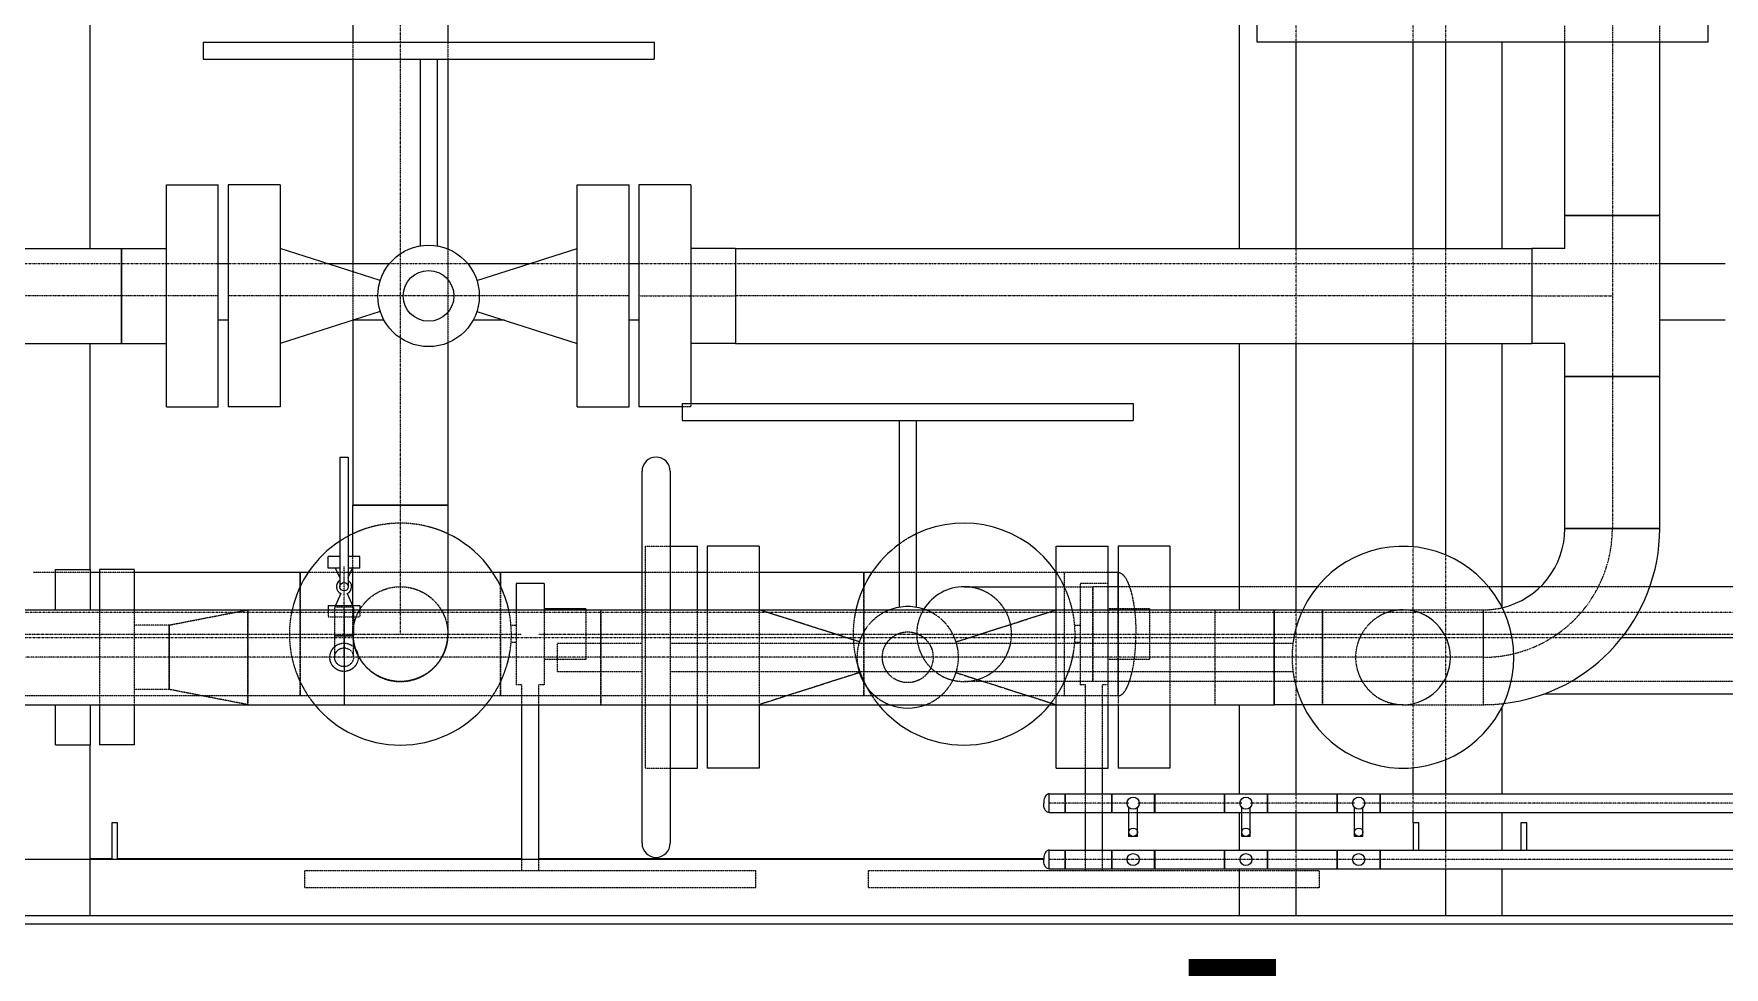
# Model space of a CAD drawing. Header units: millimetres. Extents: x -10011772 to -8149599, y 2847708 to 3434448.
# Drawn here: x -9522755 to -9516758, y 3197709 to 3201021 of the extents above; entities that cross this region are included whole.
import ezdxf

# ---------------------------------------------------------------- set-up
doc = ezdxf.new("R2010")
doc.units = ezdxf.units.MM
for name, pattern in [('DASHDOT2', [0.5, 0.25, -0.125, 0, -0.125]), ('DIVIDE2', [0.625, 0.25, -0.125, 0, -0.125, 0, -0.125]), ('HIDDEN2', [0.1875, 0.125, -0.0625])]:
    doc.linetypes.add(name, pattern=pattern)
doc.layers.add('总平面底图', color=9, linetype='Continuous')
doc.layers.add('电气-接地设计-接地线', color=3, linetype='接地线')
doc.styles.add('EESLTYPE', font='TXT.shx')
doc.linetypes.add('接地线', pattern='A,500,["/",EESLTYPE,S=200,R=0,X=0,Y=-100],-200,60,-200', length=960)

# ---------------------------------------------------------------- blocks, each defined once
blk = doc.blocks.new('总平面底图 爆炸危险区 LOCATION I')
at = {"layer": '总平面底图', "linetype": 'Continuous'}
for p, q in [((215488.7, 136405.7), (215488.7, 137737.4)), ((213449.4, 136405.7), (213449.4, 137627.8)), ((213915.8, 137418.5), (213915.8, 136771.6)), ((214084.1, 137418.5), (214084.1, 136771.6)), ((215519.7, 136771.6), (215519.7, 136801.6)), ((216319.7, 136771.6), (216319.7, 136801.6)), ((213650, 136771.6), (214050, 136771.6)), ((213650, 136771.6), (213650, 136741.6)), ((214050, 136771.6), (214450, 136771.6)), ((214450, 136771.6), (214450, 136741.6)), ((216319.7, 136771.6), (215519.7, 136771.6)), ((215588.8, 136405.7), (215588.8, 136771.6)), ((215796.6, 136405.7), (215796.6, 136771.6)), ((215854.6, 136405.7), (215854.6, 136771.6)), ((215954.7, 136405.7), (215954.7, 136771.6)), ((216065.8, 136464.3), (216065.8, 136771.6)), ((216234.1, 136464.3), (216234.1, 136771.6)), ((213650, 136741.6), (214050, 136741.6)), ((213915.8, 136741.6), (213915.8, 136378.6)), ((214035, 136741.6), (214035, 136410.3)), ((214050, 136741.6), (214450, 136741.6)), ((214065, 136741.6), (214065, 136410.3)), ((214084.1, 136741.6), (214084.1, 136404.8)), ((213584.8, 136321.6), (213584.8, 136518.4)), ((213584.8, 136518.4), (213676.9, 136518.4)), ((213676.9, 136321.6), (213676.9, 136518.4)), ((213694.4, 136518.4), (213694.4, 136321.6)), ((213786.4, 136518.4), (213694.4, 136518.4)), ((213786.4, 136518.4), (213786.4, 136321.6)), ((214313.5, 136321.6), (214313.5, 136518.4)), ((214313.5, 136518.4), (214405.6, 136518.4)), ((214405.6, 136321.6), (214405.6, 136518.4)), ((214423.1, 136518.4), (214423.1, 136321.6)), ((214515.1, 136518.4), (214423.1, 136518.4)), ((214515.1, 136518.4), (214515.1, 136321.6)), ((216234.1, 136464.3), (216065.8, 136464.3)), ((216065.8, 136405.7), (216065.8, 136464.3)), ((216065.8, 136464.3), (216234.1, 136464.3)), ((216234.1, 136178.8), (216234.1, 136464.3)), ((213149.4, 136405.7), (213505.4, 136405.7)), ((213505.4, 136405.7), (213505.4, 136237.4)), ((213505.4, 136321.6), (213505.4, 136405.7)), ((213505.4, 136405.7), (213584.8, 136405.7)), ((213786.4, 136405.7), (213786.4, 136321.6)), ((213964.2, 136348.9), (213786.4, 136405.7)), ((214135.7, 136348.9), (214313.5, 136405.7)), ((214313.5, 136237.4), (214313.5, 136405.7)), ((214594.5, 136405.7), (214515.1, 136405.7)), ((214594.5, 136405.7), (214594.5, 136237.4)), ((214594.5, 136405.7), (216007.2, 136405.7)), ((214594.5, 136405.7), (214594.5, 136321.6)), ((216007.2, 136405.7), (216007.2, 136321.6)), ((216065.8, 136405.7), (216007.2, 136405.7)), ((216007.2, 136405.7), (216007.2, 136237.4)), ((213694.4, 136378.6), (213676.9, 136378.6)), ((213786.4, 136378.6), (213786.4, 136378.6)), ((213980.3, 136378.6), (213871.3, 136378.6)), ((214228.6, 136378.6), (214119.6, 136378.6)), ((214313.5, 136378.6), (214313.5, 136378.6)), ((214423.1, 136378.6), (214405.6, 136378.6)), ((216007.2, 136378.6), (216007.2, 136378.6)), ((216350, 136378.6), (216234.1, 136378.6)), ((213505.4, 136237.4), (213505.4, 136321.6)), ((213584.8, 136124.7), (213584.8, 136321.6)), ((213676.9, 136124.7), (213676.9, 136321.6)), ((213694.4, 136321.6), (213694.4, 136124.7)), ((213786.4, 136321.6), (213786.4, 136237.4)), ((213786.4, 136321.6), (213786.4, 136124.7)), ((213964.2, 136294.2), (213786.4, 136237.4)), ((214135.7, 136294.2), (214313.5, 136237.4)), ((214313.5, 136124.7), (214313.5, 136321.6)), ((214405.6, 136124.7), (214405.6, 136321.6)), ((214423.1, 136321.6), (214423.1, 136124.7)), ((214515.1, 136321.6), (214515.1, 136130.5)), ((214594.5, 136321.6), (214594.5, 136237.4)), ((216007.2, 136321.6), (216007.2, 136237.4)), ((213694.4, 136278.5), (213676.9, 136278.5)), ((213786.4, 136278.5), (213786.4, 136278.5)), ((213970.9, 136278.5), (213915.1, 136278.5)), ((213915.8, 136278.5), (213915.8, 135950.2)), ((214184.8, 136278.5), (214129, 136278.5)), ((214313.5, 136278.5), (214313.5, 136278.5)), ((214423.1, 136278.5), (214405.6, 136278.5)), ((216007.2, 136278.5), (216007.2, 136278.5)), ((216350, 136278.5), (216234.1, 136278.5)), ((213149.4, 136237.4), (213505.4, 136237.4)), ((213449.4, 135836.1), (213449.4, 136237.4)), ((213505.4, 136237.4), (213584.8, 136237.4)), ((214084.1, 136238.3), (214084.1, 135950.2)), ((214594.5, 136237.4), (214515.1, 136237.4)), ((214594.5, 136237.4), (216007.2, 136237.4)), ((215488.7, 135764.7), (215488.7, 136237.4)), ((215588.8, 135764.7), (215588.8, 136237.4)), ((215796.6, 135876.6), (215796.6, 136237.4)), ((215854.6, 135862.1), (215854.6, 136237.4)), ((215954.7, 135768.6), (215954.7, 136237.4)), ((216065.8, 136237.4), (216007.2, 136237.4)), ((216065.8, 136178.8), (216065.8, 136237.4)), ((216234.1, 136178.8), (216065.8, 136178.8)), ((216065.8, 136178.8), (216234.1, 136178.8)), ((216065.8, 135909.1), (216065.8, 136178.8)), ((216234.1, 135909.1), (216234.1, 136178.8)), ((213584.8, 136124.7), (213676.9, 136124.7)), ((213786.4, 136124.7), (213694.4, 136124.7)), ((214313.5, 136124.7), (214405.6, 136124.7)), ((214500, 136124.7), (214423.1, 136124.7)), ((214500, 136130.5), (214900, 136130.5)), ((214500, 136130.5), (214500, 136100.5)), ((214900, 136130.5), (215300, 136130.5)), ((215300, 136130.5), (215300, 136100.5)), ((214500, 136100.5), (214900, 136100.5)), ((214885, 136100.5), (214885, 135769.3)), ((214900, 136100.5), (215300, 136100.5)), ((214915, 136100.5), (214915, 135769.3)), ((213892.5, 136035.6), (213900, 136035.6)), ((213892.5, 136035.6), (213892.5, 135805.6)), ((213900, 136035.6), (213907.5, 136035.6)), ((213907.5, 136035.6), (213907.5, 135805.6)), ((214428.6, 135764.7), (214428.6, 136010.5)), ((214478.6, 136010.5), (214478.6, 135764.7)), ((213915.8, 135950.2), (214084.1, 135950.2)), ((213915.8, 135859.2), (213915.8, 135950.2)), ((214084.1, 135950.2), (213915.8, 135950.2)), ((214084.1, 135950.2), (214084.1, 135764.7)), ((216065.8, 135909.1), (216234.1, 135909.1)), ((216234.1, 135909.1), (216065.8, 135909.1)), ((214478.6, 135877.4), (214526.9, 135877.4)), ((214526.9, 135764.7), (214526.9, 135877.4)), ((214544.4, 135877.4), (214544.4, 135764.7)), ((214636.4, 135877.4), (214544.4, 135877.4)), ((214636.4, 135877.4), (214636.4, 135764.7)), ((215163.5, 135764.7), (215163.5, 135877.4)), ((215163.5, 135877.4), (215255.6, 135877.4)), ((215255.6, 135764.7), (215255.6, 135877.4)), ((215273.1, 135877.4), (215273.1, 135764.7)), ((215365.1, 135877.4), (215273.1, 135877.4)), ((215365.1, 135877.4), (215365.1, 135764.7)), ((213892.5, 135859.2), (213872.1, 135859.2)), ((213872.1, 135838.5), (213872.1, 135859.2)), ((213927.8, 135859.2), (213907.5, 135859.2)), ((213927.8, 135838.5), (213927.8, 135859.2)), ((213388, 135764.7), (213388, 135836.1)), ((213388, 135836.1), (213450, 135836.1)), ((213450, 135764.7), (213450, 135836.1)), ((213466, 135831.1), (213450, 135831.1)), ((213466, 135836.1), (213466, 135764.7)), ((213527.9, 135836.1), (213466, 135836.1)), ((213527.9, 135836.1), (213527.9, 135764.7)), ((213822.2, 135831.1), (213527.9, 135831.1)), ((213822.2, 135831.1), (213822.2, 135806.1)), ((213836.4, 135831.1), (213822.2, 135831.1)), ((213822.2, 135806), (213822.2, 135831.1)), ((213892.5, 135838.5), (213872.1, 135838.5)), ((213892.5, 135821.9), (213884.8, 135838.5)), ((213927.8, 135838.5), (213907.5, 135838.5)), ((213907.5, 135821.9), (213915.1, 135838.5)), ((213915.8, 135772.6), (213915.8, 135838.5)), ((214177.8, 135831.1), (214163.5, 135831.1)), ((214177.8, 135831.1), (214177.8, 135806)), ((214177.8, 135806), (214177.8, 135831.1)), ((214428.6, 135831.1), (214177.8, 135831.1)), ((214544.4, 135831.1), (214526.9, 135831.1)), ((214822.2, 135831.1), (214636.4, 135831.1)), ((214822.2, 135806), (214822.2, 135831.1)), ((214822.2, 135831.1), (214822.2, 135806.1)), ((214836.4, 135831.1), (214822.2, 135831.1)), ((215273, 135831.1), (215255.6, 135831.1)), ((215273, 135831.1), (215273, 135805.7)), ((215273, 135831.1), (215273.1, 135831.1)), ((213894.4, 135793.4), (213884.8, 135772.6)), ((213905.5, 135793.4), (213915.1, 135772.6)), ((214205.6, 135811.6), (214205.6, 135764.7)), ((214254.9, 135811.6), (214205.6, 135811.6)), ((214254.9, 135811.6), (214254.9, 135764.7)), ((215000, 135805.7), (215163.5, 135805.7)), ((215273.1, 135805.7), (215255.6, 135805.7)), ((215488.7, 135805.7), (215365.1, 135805.7)), ((215626.7, 135805.7), (215588.8, 135805.7)), ((216022.2, 135805.7), (215954.7, 135805.7)), ((216410.6, 135805.7), (216216.5, 135805.7)), ((210828.6, 135764.7), (215550, 135764.7)), ((213872.1, 135772.6), (213900, 135772.6)), ((213872.1, 135772.6), (213872.1, 135764.7)), ((213900, 135772.6), (213927.8, 135772.6)), ((213900, 135764.7), (213900, 135596.4)), ((213927.8, 135772.6), (213927.8, 135764.7)), ((214329, 135766.6), (214254.9, 135766.6)), ((214329, 135766.6), (214329, 135764.7)), ((215550, 135596.4), (215550, 135764.7)), ((215550, 135764.7), (215778.6, 135764.7)), ((215550, 135764.7), (215550, 135596.4)), ((216715.8, 135715.2), (216166.7, 135715.2)), ((216715.8, 135615.2), (216028, 135615.2)), ((210828.6, 135596.4), (215550, 135596.4)), ((213388, 135525), (213388, 135596.4)), ((213450, 135525), (213450, 135596.4)), ((213466, 135596.4), (213466, 135525)), ((213527.9, 135596.4), (213527.9, 135525)), ((214215.3, 135321.6), (214215.3, 135596.4)), ((214245.3, 135321.6), (214245.3, 135596.4)), ((214428.6, 135350.5), (214428.6, 135596.4)), ((214478.6, 135596.4), (214478.6, 135350.5)), ((214526.9, 135483.7), (214526.9, 135596.4)), ((214544.4, 135596.4), (214544.4, 135483.7)), ((214636.4, 135596.4), (214636.4, 135483.7)), ((215163.5, 135483.7), (215163.5, 135596.4)), ((215255.6, 135483.7), (215255.6, 135596.4)), ((215273.1, 135596.4), (215273.1, 135483.7)), ((215365.1, 135596.4), (215365.1, 135483.7)), ((215488.7, 135438.3), (215488.7, 135596.4)), ((215778.6, 135596.4), (215550, 135596.4)), ((215588.8, 135438.3), (215588.8, 135596.4)), ((215954.7, 135438.3), (215954.7, 135592.5)), ((213388, 135525), (213450, 135525)), ((213449.4, 135221.6), (213449.4, 135525)), ((213527.9, 135525), (213466, 135525)), ((214478.6, 135483.7), (214526.9, 135483.7)), ((214636.4, 135483.7), (214544.4, 135483.7)), ((215163.5, 135483.7), (215255.6, 135483.7)), ((215215.3, 135438.3), (215215.3, 135483.7)), ((215245.3, 135438.3), (215245.3, 135483.7)), ((215365.1, 135483.7), (215273.1, 135483.7)), ((215796.6, 135438.3), (215796.6, 135484.5)), ((215854.6, 135438.3), (215854.6, 135498.9)), ((215150.7, 135421.6), (215150.7, 135438.3)), ((215150.7, 135438.3), (215179.2, 135438.3)), ((215179.2, 135421.6), (215179.2, 135438.3)), ((215179.3, 135438.3), (215179.3, 135404.9)), ((215179.3, 135438.3), (215261.9, 135438.3)), ((215261.9, 135421.6), (215261.9, 135438.3)), ((215261.9, 135438.3), (215338, 135438.3)), ((215261.9, 135438.3), (215261.9, 135404.9)), ((215338, 135421.6), (215338, 135438.3)), ((215338.1, 135438.3), (215338.1, 135404.9)), ((215338.1, 135438.3), (215461.9, 135438.3)), ((215461.9, 135421.6), (215461.9, 135438.3)), ((215461.9, 135438.3), (215538, 135438.3)), ((215461.9, 135438.3), (215461.9, 135404.9)), ((215538, 135421.6), (215538, 135438.3)), ((215538.1, 135438.3), (215538.1, 135404.9)), ((215538.1, 135438.3), (215661.9, 135438.3)), ((215661.9, 135438.3), (215661.9, 135404.9)), ((215661.9, 135421.6), (215661.9, 135438.3)), ((215661.9, 135438.3), (215738, 135438.3)), ((215738, 135421.6), (215738, 135438.3)), ((215738.1, 135438.3), (215738.1, 135404.9)), ((215738.1, 135438.3), (216715.8, 135438.3)), ((215150.7, 135404.9), (215150.7, 135421.6)), ((215150.7, 135404.9), (215179.2, 135404.9)), ((215179.2, 135404.9), (215179.2, 135421.6)), ((215179.3, 135404.9), (215261.9, 135404.9)), ((215215.3, 135338.3), (215215.3, 135404.9)), ((215245.3, 135338.3), (215245.3, 135404.9)), ((215261.9, 135404.9), (215261.9, 135421.6)), ((215261.9, 135404.9), (215292.5, 135404.9)), ((215292.5, 135362.6), (215292.5, 135414)), ((215307.5, 135362.6), (215307.5, 135414)), ((215307.5, 135404.9), (215338, 135404.9)), ((215338, 135404.9), (215338, 135421.6)), ((215338.1, 135404.9), (215461.9, 135404.9)), ((215461.9, 135404.9), (215461.9, 135421.6)), ((215461.9, 135404.9), (215492.5, 135404.9)), ((215488.7, 135338.3), (215488.7, 135404.9)), ((215492.5, 135362.6), (215492.5, 135414)), ((215507.5, 135362.6), (215507.5, 135414)), ((215507.5, 135404.9), (215538, 135404.9)), ((215538, 135404.9), (215538, 135421.6)), ((215538.1, 135404.9), (215661.9, 135404.9)), ((215588.8, 135338.3), (215588.8, 135404.9)), ((215661.9, 135404.9), (215661.9, 135421.6)), ((215661.9, 135404.9), (215692.5, 135404.9)), ((215692.5, 135362.6), (215692.5, 135414)), ((215707.5, 135362.6), (215707.5, 135414)), ((215707.5, 135404.9), (215738, 135404.9)), ((215738, 135404.9), (215738, 135421.6)), ((215738.1, 135404.9), (216715.8, 135404.9)), ((215796.6, 135386.7), (215796.6, 135404.9)), ((215854.6, 135338.3), (215854.6, 135404.9)), ((215954.7, 135338.3), (215954.7, 135404.9)), ((213487.9, 135386.7), (213487.9, 135321.6)), ((213498, 135386.7), (213487.9, 135386.7)), ((213498, 135321.6), (213498, 135386.7)), ((215796.6, 135386.7), (215796.6, 135338.3)), ((215806.8, 135386.7), (215796.6, 135386.7)), ((215806.8, 135338.3), (215806.8, 135386.7)), ((215987.9, 135386.7), (215987.9, 135338.3)), ((215998, 135386.7), (215987.9, 135386.7)), ((215998, 135338.3), (215998, 135386.7)), ((215150.7, 135321.6), (215150.7, 135338.3)), ((215150.7, 135338.3), (215179.2, 135338.3)), ((215179.2, 135321.6), (215179.2, 135338.3)), ((215179.3, 135338.3), (215179.3, 135304.9)), ((215179.3, 135338.3), (215261.9, 135338.3)), ((215261.9, 135338.3), (215261.9, 135304.9)), ((215261.9, 135321.6), (215261.9, 135338.3)), ((215261.9, 135338.3), (215338, 135338.3)), ((215300, 135362.6), (215292.5, 135362.6)), ((215307.5, 135362.6), (215300, 135362.6)), ((215338, 135321.6), (215338, 135338.3)), ((215338.1, 135338.3), (215338.1, 135304.9)), ((215338.1, 135338.3), (215461.9, 135338.3)), ((215461.9, 135321.6), (215461.9, 135338.3)), ((215461.9, 135338.3), (215538, 135338.3)), ((215461.9, 135338.3), (215461.9, 135304.9)), ((215500, 135362.6), (215492.5, 135362.6)), ((215507.5, 135362.6), (215500, 135362.6)), ((215538, 135321.6), (215538, 135338.3)), ((215538.1, 135338.3), (215538.1, 135304.9)), ((215538.1, 135338.3), (215661.9, 135338.3)), ((215661.9, 135338.3), (215661.9, 135304.9)), ((215661.9, 135321.6), (215661.9, 135338.3)), ((215661.9, 135338.3), (215738, 135338.3)), ((215700, 135362.6), (215692.5, 135362.6)), ((215707.5, 135362.6), (215700, 135362.6)), ((215738, 135321.6), (215738, 135338.3)), ((215738.1, 135338.3), (215738.1, 135304.9)), ((215738.1, 135338.3), (216715.8, 135338.3)), ((215141.2, 135321.6), (208925.5, 135321.6)), ((213487.9, 135322.9), (213449.4, 135322.9)), ((214215.3, 135322.9), (213498, 135322.9)), ((215141.2, 135322.9), (214245.3, 135322.9)), ((215150.7, 135304.9), (215150.7, 135321.6)), ((215150.7, 135304.9), (215179.2, 135304.9)), ((215179.3, 135322.9), (215179.2, 135322.9)), ((215179.2, 135304.9), (215179.2, 135321.6)), ((215179.3, 135321.6), (215179.2, 135321.6)), ((215179.3, 135304.9), (215261.9, 135304.9)), ((215261.9, 135304.9), (215261.9, 135321.6)), ((215261.9, 135304.9), (215338, 135304.9)), ((215338.1, 135322.9), (215338, 135322.9)), ((215338.1, 135321.6), (215338, 135321.6)), ((215338, 135304.9), (215338, 135321.6)), ((215338.1, 135304.9), (215461.9, 135304.9)), ((215461.9, 135304.9), (215461.9, 135321.6)), ((215461.9, 135304.9), (215538, 135304.9)), ((215488.7, 135221.6), (215488.7, 135304.9)), ((215538, 135304.9), (215538, 135321.6)), ((215538.1, 135321.6), (215538, 135321.6)), ((215538.1, 135304.9), (215661.9, 135304.9)), ((215588.8, 135221.6), (215588.8, 135304.9)), ((215661.9, 135304.9), (215661.9, 135321.6)), ((215661.9, 135304.9), (215738, 135304.9)), ((215738.1, 135322.9), (215738, 135322.9)), ((215738.1, 135321.6), (215738, 135321.6)), ((215738, 135304.9), (215738, 135321.6)), ((215738.1, 135304.9), (216715.8, 135304.9)), ((215854.6, 135221.6), (215854.6, 135304.9)), ((215954.7, 135221.6), (215954.7, 135304.9)), ((218300, 135221.6), (208925.5, 135221.6))]:
    blk.add_line(p, q, dxfattribs=at)
at = {"layer": '总平面底图', "linetype": 'DIVIDE2'}
for p, q in [((214000, 136771.6), (214000, 137418.5)), ((216150, 136801.6), (216150, 136771.6)), ((214000, 136741.6), (214000, 136771.6)), ((216150, 136771.6), (216150, 136464.3)), ((214000, 136396.4), (214000, 136741.6)), ((216150, 136464.3), (216150, 136464.3)), ((216150, 136464.3), (216150, 136178.8)), ((214000, 136246.7), (214000, 136396.4)), ((213505.4, 136321.6), (213149.4, 136321.6)), ((213676.9, 136321.6), (213505.4, 136321.6)), ((214405.6, 136321.6), (213694.4, 136321.6)), ((214423.1, 136321.6), (214594.5, 136321.6)), ((216007.2, 136321.6), (214594.5, 136321.6)), ((216007.2, 136321.6), (216007.2, 136321.6)), ((216007.2, 136321.6), (216150, 136321.6)), ((214000, 135950.2), (214000, 136246.7)), ((216150, 136178.8), (216150, 136178.8)), ((216150, 136178.8), (216150, 136178.8)), ((216150, 136178.8), (216150, 135909.1)), ((214000, 135950.2), (214000, 135950.2)), ((214000, 135950.2), (214000, 135950.1)), ((214000, 135764.7), (214000, 135950.2)), ((216150, 135909.1), (216150, 135909.1)), ((216150, 135909.1), (216150, 135909.1)), ((213900, 135769.4), (213900, 135841.7)), ((213900, 135718.6), (213900, 135769.4)), ((214000, 135721.6), (214000, 135764.7)), ((212977.8, 135721.6), (213822.2, 135721.6)), ((213822.2, 135721.6), (213822.2, 135721.6)), ((213822.2, 135721.6), (214177.8, 135721.6)), ((213900, 135718.6), (213900, 135718.6)), ((213900, 135718.6), (213900, 135718.6)), ((213900, 135680.5), (213900, 135718.6)), ((214177.8, 135721.6), (214177.7, 135721.6)), ((214177.7, 135721.6), (214177.7, 135721.6)), ((214177.8, 135721.6), (214215.3, 135721.6)), ((214245.3, 135721.6), (214822.2, 135721.6)), ((214822.2, 135721.6), (214822.2, 135721.6)), ((214822.2, 135721.6), (215000, 135721.6)), ((215000, 135721.6), (215228.6, 135721.6)), ((215228.5, 135721.6), (215228.5, 135721.6)), ((215228.6, 135721.6), (215228.5, 135721.6)), ((215228.6, 135721.6), (216171.6, 135721.6)), ((216171.6, 135721.6), (216410.6, 135721.6)), ((215550, 135680.5), (210828.6, 135680.5)), ((215550, 135680.5), (215550, 135680.5)), ((215550, 135680.5), (215550, 135680.5)), ((215778.6, 135680.5), (215550, 135680.5)), ((215921.3, 135680.5), (215778.6, 135680.5)), ((215921.4, 135680.5), (215921.3, 135680.5)), ((215921.4, 135680.5), (215921.4, 135680.5)), ((215921.4, 135680.5), (215921.4, 135680.5)), ((215179.2, 135421.6), (215150.7, 135421.6)), ((215179.3, 135421.6), (215179.2, 135421.6)), ((215261.9, 135421.6), (215179.3, 135421.6)), ((215289.3, 135421.6), (215261.9, 135421.6)), ((215261.9, 135421.6), (215261.9, 135421.6)), ((215261.9, 135421.6), (215261.9, 135421.6)), ((215292.5, 135421.6), (215289.3, 135421.6)), ((215310.6, 135421.6), (215307.5, 135421.6)), ((215338, 135421.6), (215310.6, 135421.6)), ((215338.1, 135421.6), (215338, 135421.6)), ((215461.9, 135421.6), (215338.1, 135421.6)), ((215461.9, 135421.6), (215461.9, 135421.6)), ((215461.9, 135421.6), (215461.9, 135421.6)), ((215489.3, 135421.6), (215461.9, 135421.6)), ((215492.5, 135421.6), (215489.3, 135421.6)), ((215510.6, 135421.6), (215507.5, 135421.6)), ((215538, 135421.6), (215510.6, 135421.6)), ((215538.1, 135421.6), (215538, 135421.6)), ((215661.9, 135421.6), (215538.1, 135421.6)), ((215661.9, 135421.6), (215661.9, 135421.6)), ((215661.9, 135421.6), (215661.9, 135421.6)), ((215689.3, 135421.6), (215661.9, 135421.6)), ((215692.5, 135421.6), (215689.3, 135421.6)), ((215710.6, 135421.6), (215707.5, 135421.6)), ((215738, 135421.6), (215710.6, 135421.6)), ((215738.1, 135421.6), (215738, 135421.6)), ((216715.8, 135421.6), (215738.1, 135421.6)), ((215179.2, 135321.6), (215150.7, 135321.6)), ((215179.3, 135321.6), (215179.2, 135321.6)), ((215261.9, 135321.6), (215179.3, 135321.6)), ((215261.9, 135321.6), (215261.9, 135321.6)), ((215338, 135321.6), (215261.9, 135321.6)), ((215261.9, 135321.6), (215261.9, 135321.6)), ((215338.1, 135321.6), (215338, 135321.6)), ((215461.9, 135321.6), (215338.1, 135321.6)), ((215461.9, 135321.6), (215461.9, 135321.6)), ((215538, 135321.6), (215461.9, 135321.6)), ((215461.9, 135321.6), (215461.9, 135321.6)), ((215538.1, 135321.6), (215538, 135321.6)), ((215661.9, 135321.6), (215538.1, 135321.6)), ((215738, 135321.6), (215661.9, 135321.6)), ((215661.9, 135321.6), (215661.9, 135321.6)), ((215661.9, 135321.6), (215661.9, 135321.6)), ((215738.1, 135321.6), (215738, 135321.6)), ((216715.8, 135321.6), (215738.1, 135321.6))]:
    blk.add_line(p, q, dxfattribs=at)
at = {"layer": '总平面底图', "linetype": 'DASHDOT2'}
for p, q in [((215588.8, 136771.6), (215588.8, 136801.6)), ((215796.6, 136771.6), (215796.6, 136801.6)), ((215854.6, 136771.6), (215854.6, 136801.6)), ((215588.8, 136237.4), (215588.8, 136405.7)), ((215796.6, 136237.4), (215796.6, 136405.7)), ((215854.6, 136237.4), (215854.6, 136405.7)), ((213676.9, 136378.6), (212766, 136378.6)), ((213786.4, 136378.6), (213694.4, 136378.6)), ((213871.3, 136378.6), (213786.4, 136378.6)), ((214119.6, 136378.6), (213980.3, 136378.6)), ((214313.5, 136378.6), (214228.6, 136378.6)), ((214405.6, 136378.6), (214313.5, 136378.6)), ((216007.2, 136378.6), (214423.1, 136378.6)), ((216234.1, 136378.6), (216007.2, 136378.6)), ((215796.6, 135484.5), (215796.6, 135876.6)), ((215854.6, 135498.9), (215854.6, 135862.1)), ((216582.1, 135759.7), (210169.5, 135759.7)), ((215588.8, 135596.4), (215588.8, 135764.7)), ((216166.7, 135715.2), (208300, 135715.2)), ((215588.8, 135404.9), (215588.8, 135438.3)), ((215796.6, 135404.9), (215796.6, 135438.3)), ((215854.6, 135404.9), (215854.6, 135438.3)), ((215588.8, 135221.6), (215588.8, 135338.3)), ((215854.6, 135221.6), (215854.6, 135338.3))]:
    blk.add_line(p, q, dxfattribs=at)
at = {"layer": '总平面底图', "linetype": 'HIDDEN2'}
for p, q in [((216065.8, 136771.6), (216065.8, 136801.6)), ((216234.1, 136771.6), (216234.1, 136801.6)), ((213915.8, 136771.6), (213915.8, 136741.6)), ((214084.1, 136771.6), (214084.1, 136741.6)), ((214084.1, 136404.8), (214084.1, 136238.3)), ((213915.8, 136378.6), (213915.8, 136278.5)), ((214515.1, 136124.7), (214500, 136124.7)), ((214515.1, 136130.5), (214515.1, 136124.7)), ((214434.8, 135680.5), (214434.8, 135877.4)), ((214434.8, 135877.4), (214478.6, 135877.4)), ((213915.8, 135838.5), (213915.8, 135859.2)), ((213450, 135831.1), (213349.3, 135831.1)), ((213527.9, 135831.1), (213466, 135831.1)), ((214163.5, 135831.1), (213836.4, 135831.1)), ((214526.9, 135831.1), (214428.6, 135831.1)), ((214636.4, 135831.1), (214544.4, 135831.1)), ((215177.8, 135831.1), (214836.4, 135831.1)), ((215177.8, 135831.1), (215177.8, 135721.6)), ((215255.6, 135831.1), (215177.8, 135831.1)), ((215177.8, 135831.1), (215177.8, 135721.6)), ((213822.2, 135806.1), (213822.2, 135721.6)), ((213822.2, 135612), (213822.2, 135806)), ((214177.8, 135806), (214177.8, 135721.6)), ((214177.8, 135612), (214177.8, 135806)), ((214822.2, 135806.1), (214822.2, 135721.6)), ((214822.2, 135612), (214822.2, 135806)), ((215163.5, 135805.7), (215228.6, 135805.7)), ((215205.6, 135811.6), (215205.6, 135631.6)), ((215254.9, 135811.6), (215205.6, 135811.6)), ((215228.6, 135637.4), (215228.6, 135805.7)), ((215255.6, 135805.7), (215228.6, 135805.7)), ((215228.6, 135805.7), (215228.6, 135637.4)), ((215254.9, 135811.6), (215254.9, 135631.6)), ((215273, 135805.7), (215273, 135721.6)), ((215365.1, 135805.7), (215273.1, 135805.7)), ((215588.8, 135805.7), (215488.7, 135805.7)), ((215954.7, 135805.7), (215626.7, 135805.7)), ((216216.5, 135805.7), (216022.2, 135805.7)), ((213466, 135764.7), (213466, 135680.5)), ((213527.9, 135764.7), (213527.9, 135680.5)), ((213589.9, 135737.7), (213729.6, 135764.7)), ((213729.6, 135764.7), (213729.6, 135680.5)), ((213729.6, 135680.5), (213729.6, 135764.7)), ((213872.1, 135764.7), (213872.1, 135752)), ((213916.7, 135769.4), (213883.3, 135769.4)), ((213883.3, 135769.4), (213883.3, 135718.6)), ((213915.8, 135721.6), (213915.8, 135772.6)), ((213916.7, 135769.4), (213916.7, 135718.6)), ((213927.8, 135764.7), (213927.8, 135752)), ((214084.1, 135764.7), (214084.1, 135721.6)), ((214205.6, 135764.7), (214205.6, 135631.6)), ((214254.9, 135764.7), (214254.9, 135631.6)), ((214329, 135764.7), (214329, 135676.6)), ((214355.4, 135764.7), (214355.4, 135596.4)), ((214355.4, 135680.5), (214355.4, 135764.7)), ((214428.6, 135596.4), (214428.6, 135764.7)), ((214478.6, 135764.7), (214478.6, 135596.4)), ((214526.9, 135680.5), (214526.9, 135764.7)), ((214544.4, 135764.7), (214544.4, 135680.5)), ((214636.4, 135764.7), (214636.4, 135680.5)), ((214636.4, 135764.7), (214636.4, 135680.5)), ((214814.2, 135707.9), (214636.4, 135764.7)), ((214985.7, 135707.9), (215163.5, 135764.7)), ((215163.5, 135680.5), (215163.5, 135764.7)), ((215163.5, 135596.4), (215163.5, 135764.7)), ((215329, 135766.6), (215254.9, 135766.6)), ((215255.6, 135680.5), (215255.6, 135764.7)), ((215273.1, 135764.7), (215273.1, 135680.5)), ((215329, 135766.6), (215329, 135676.6)), ((215365.1, 135764.7), (215365.1, 135680.5)), ((215444.5, 135764.7), (215444.5, 135680.5)), ((215444.5, 135764.7), (215444.5, 135596.4)), ((215635.9, 135680.5), (215635.9, 135764.7)), ((215635.9, 135764.7), (215635.9, 135596.4)), ((215778.6, 135764.7), (215921.3, 135764.7)), ((215921.3, 135680.5), (215921.3, 135764.7)), ((215921.4, 135596.4), (215921.4, 135764.7)), ((213589.9, 135737.7), (213527.9, 135737.7)), ((213589.9, 135737.7), (213589.9, 135680.5)), ((213589.9, 135680.5), (213589.9, 135737.7)), ((213872.1, 135752), (213900, 135752)), ((213900, 135752), (213927.8, 135752)), ((214205.6, 135736.6), (214196.2, 135736.6)), ((215205.6, 135736.6), (215196.2, 135736.6)), ((213822.2, 135721.6), (213822.2, 135612)), ((213916.7, 135718.6), (213883.3, 135718.6)), ((213883.3, 135718.6), (213900, 135718.6)), ((213883.3, 135718.6), (213883.3, 135680.5)), ((213900, 135718.6), (213916.7, 135718.6)), ((213916.7, 135680.5), (213916.7, 135718.6)), ((214177.8, 135721.6), (214177.8, 135612)), ((214205.6, 135706.6), (214196.2, 135706.6)), ((214278.6, 135680.5), (214278.6, 135705.5)), ((214278.6, 135705.5), (214428.6, 135705.5)), ((214478.6, 135705.5), (215583.3, 135705.5)), ((214822.2, 135721.6), (214822.2, 135612)), ((215177.8, 135721.6), (215177.8, 135612)), ((215177.8, 135721.6), (215177.8, 135612)), ((215205.6, 135706.6), (215196.2, 135706.6)), ((215273, 135721.6), (215273, 135612)), ((213466, 135680.5), (213466, 135596.4)), ((213527.9, 135680.5), (213527.9, 135596.4)), ((213589.9, 135680.5), (213589.9, 135623.4)), ((213589.9, 135623.4), (213589.9, 135680.5)), ((213729.6, 135680.5), (213729.6, 135596.4)), ((213729.6, 135596.4), (213729.6, 135680.5)), ((214329, 135676.6), (214254.9, 135676.6)), ((214278.6, 135655.5), (214278.6, 135680.5)), ((214355.4, 135596.4), (214355.4, 135680.5)), ((214434.8, 135483.7), (214434.8, 135680.5)), ((214526.9, 135596.4), (214526.9, 135680.5)), ((214544.4, 135680.5), (214544.4, 135596.4)), ((214636.4, 135680.5), (214636.4, 135596.4)), ((214636.4, 135680.5), (214636.4, 135596.4)), ((215163.5, 135596.4), (215163.5, 135680.5)), ((215329, 135676.6), (215254.9, 135676.6)), ((215255.6, 135596.4), (215255.6, 135680.5)), ((215273.1, 135680.5), (215273.1, 135596.4)), ((215365.1, 135680.5), (215365.1, 135596.4)), ((215444.5, 135680.5), (215444.5, 135596.4)), ((215635.9, 135596.4), (215635.9, 135680.5)), ((215921.3, 135596.4), (215921.3, 135680.5)), ((214278.6, 135655.5), (214428.6, 135655.5)), ((214478.6, 135655.5), (215583.3, 135655.5)), ((214814.2, 135653.2), (214636.4, 135596.4)), ((214985.7, 135653.2), (215163.5, 135596.4)), ((215228.6, 135637.4), (215000, 135637.4)), ((216410.6, 135637.4), (215228.6, 135637.4)), ((213822.2, 135612), (212977.8, 135612)), ((213589.9, 135623.4), (213527.9, 135623.4)), ((213729.6, 135596.4), (213589.9, 135623.4)), ((214177.8, 135612), (213822.2, 135612)), ((214822.2, 135612), (214177.8, 135612)), ((214215.3, 135631.6), (214205.6, 135631.6)), ((214215.3, 135596.4), (214215.3, 135631.6)), ((214254.9, 135631.6), (214245.3, 135631.6)), ((214245.3, 135596.4), (214245.3, 135631.6)), ((215177.8, 135612), (214822.2, 135612)), ((215273, 135612), (215177.8, 135612)), ((215215.3, 135631.6), (215205.6, 135631.6)), ((215215.3, 135483.7), (215215.3, 135631.6)), ((215254.9, 135631.6), (215245.3, 135631.6)), ((215245.3, 135483.7), (215245.3, 135631.6)), ((215778.6, 135596.4), (215921.3, 135596.4)), ((214434.8, 135483.7), (214478.6, 135483.7)), ((215215.3, 135404.9), (215215.3, 135438.3)), ((215245.3, 135404.9), (215245.3, 135438.3)), ((215292.5, 135404.9), (215307.5, 135404.9)), ((215492.5, 135404.9), (215507.5, 135404.9)), ((215692.5, 135404.9), (215707.5, 135404.9)), ((215215.3, 135301.6), (215215.3, 135338.3)), ((215245.3, 135301.6), (215245.3, 135338.3)), ((214215.3, 135301.6), (214215.3, 135321.6)), ((214245.3, 135301.6), (214245.3, 135321.6)), ((214630.3, 135301.6), (213830.3, 135301.6)), ((213830.3, 135271.6), (213830.3, 135301.6)), ((214630.3, 135271.6), (214630.3, 135301.6)), ((215630.3, 135301.6), (214830.3, 135301.6)), ((214830.3, 135271.6), (214830.3, 135301.6)), ((215630.3, 135271.6), (215630.3, 135301.6)), ((214630.3, 135271.6), (213830.3, 135271.6)), ((215630.3, 135271.6), (214830.3, 135271.6))]:
    blk.add_line(p, q, dxfattribs=at)
at = {"layer": '总平面底图'}
blk.add_line((208294.8, 135207.7), (218294.8, 135207.7), dxfattribs=at)
at = {"layer": '总平面底图', "linetype": 'Continuous'}
for centre, radius in [((214050, 136321.6), 90), ((214050, 136321.6), 45), ((213900, 135805.6), 7.5), ((215300, 135421.6), 10.7), ((215500, 135421.6), 10.7), ((215700, 135421.6), 10.7), ((215300, 135370.1), 7.5), ((215500, 135370.1), 7.5), ((215700, 135370.1), 7.5), ((215300, 135321.6), 10.7), ((215500, 135321.6), 10.7), ((215700, 135321.6), 10.7)]:
    blk.add_circle(centre, radius, dxfattribs=at)
at = {"layer": '总平面底图', "linetype": 'HIDDEN2'}
for centre, radius in [((214000, 135721.6), 84.1), ((214900, 135680.5), 45), ((213900, 135680.5), 25.1), ((213900, 135680.5), 16.7)]:
    blk.add_circle(centre, radius, dxfattribs=at)
at = {"layer": '总平面底图', "linetype": 'Continuous'}
for centre, radius, start, end in [((214453.6, 136010.5), 25, 0, 180), ((215000, 135721.6), 196.9, 33.8232, 115.5819), ((215921.4, 135909.1), 144.5, 283.3355, 0), ((215921.4, 135909.1), 312.7, 276.6458, 0), ((214000, 135721.6), 196.8, 123.0999, 167.3522), ((214000, 135721.6), 196.8, 115.3039, 118.0279), ((214000, 135721.6), 196.9, 12.6478, 64.6961), ((215000, 135721.6), 196.8, 125.7466, 167.3522), ((215778.6, 135680.5), 196.8, 205.3039, 154.6961), ((213900, 135805.6), 13.4, 124.0395, 245.311), ((213900, 135805.6), 13.4, 0, 55.9605), ((213900, 135805.6), 13.4, 294.689, 0), ((215000, 135721.6), 84.1, 90, 148.2011), ((215000, 135721.6), 84.1, 90, 148.2011), ((214900, 135680.5), 90, 90, 110.7943), ((214900, 135680.5), 90, 69.2057, 90), ((215778.6, 135680.5), 84.1, 270, 90), ((215778.6, 135680.5), 84.1, 270, 90), ((214000, 135721.6), 196.9, 219.4854, 320.5146), ((215000, 135721.6), 196.9, 219.4854, 320.5146), ((214900, 135680.5), 90, 249.2057, 290.7943), ((214453.6, 135350.5), 25, 180, 0)]:
    blk.add_arc(centre, radius, start, end, dxfattribs=at)
at = {"layer": '总平面底图', "linetype": 'HIDDEN2'}
for centre, radius, start, end in [((214000, 135721.6), 196.8, 64.6961, 115.3039), ((214000, 135721.6), 196.8, 118.0279, 123.0999), ((215000, 135721.6), 196.9, 115.5819, 125.7466), ((215000, 135721.6), 196.8, 0, 33.8232), ((215000, 135721.6), 84.1, 0, 90), ((214000, 135721.6), 196.9, 167.3522, 219.4854), ((214000, 135721.6), 196.8, 0, 12.6478), ((215000, 135721.6), 196.8, 167.3522, 219.4854), ((214900, 135680.5), 90, 110.7943, 249.2057), ((215000, 135721.6), 84.1, 148.2011, 0), ((215000, 135721.6), 84.1, 148.2011, 270), ((214900, 135680.5), 90, 290.7943, 69.2057), ((215778.6, 135680.5), 196.8, 154.6961, 180), ((215778.6, 135680.5), 84.1, 90, 180), ((215921.4, 135909.1), 144.5, 270, 283.3355), ((214000, 135721.6), 84.1, 180, 0), ((214000, 135721.6), 196.9, 320.5146, 0), ((215000, 135721.6), 196.9, 320.5146, 0), ((215778.6, 135680.5), 196.8, 180, 205.3039), ((215778.6, 135680.5), 84.1, 180, 270), ((215921.4, 135909.1), 312.7, 270, 276.6458)]:
    blk.add_arc(centre, radius, start, end, dxfattribs=at)
at = {"layer": '总平面底图', "linetype": 'DIVIDE2'}
for start, end in [(283.6625, 0), (270, 283.6625)]:
    blk.add_arc((215921.4, 135909.1), 228.6, start, end, dxfattribs=at)
at = {"layer": '总平面底图', "linetype": 'HIDDEN2'}
for points in [[(215273.1, 135831.1), (215274, 135831.1), (215275, 135830.9), (215275.9, 135830.6)], [(215275.9, 135830.6), (215277, 135830.3), (215278.1, 135829.8), (215279.1, 135829)], [(215279.1, 135829), (215280.5, 135828.1), (215281.8, 135826.9), (215283.1, 135825.4)], [(215283.1, 135825.4), (215285.1, 135823.1), (215287, 135820.2), (215288.8, 135816.6)], [(215302, 135766.5), (215303.3, 135756), (215304.2, 135744.8), (215304.6, 135733.4)], [(215304.6, 135733.4), (215304.7, 135729.5), (215304.8, 135725.5), (215304.8, 135721.6)], [(215302, 135676.7), (215303.3, 135687.1), (215304.2, 135698.3), (215304.6, 135709.7)], [(215304.6, 135709.7), (215304.7, 135713.7), (215304.8, 135717.6), (215304.8, 135721.6)], [(215296.5, 135648), (215298.8, 135656.5), (215300.6, 135666.2), (215302, 135676.7)], [(215288.8, 135626.5), (215291.7, 135632.2), (215294.3, 135639.5), (215296.5, 135648)], [(215273, 135612), (215274, 135612), (215275, 135612.2), (215275.9, 135612.5)], [(215275.9, 135612.5), (215277, 135612.8), (215278.1, 135613.4), (215279.1, 135614.1)], [(215279.1, 135614.1), (215280.5, 135615), (215281.8, 135616.2), (215283.1, 135617.7)], [(215283.1, 135617.7), (215285.1, 135620), (215287, 135623), (215288.8, 135626.5)]]:
    blk.add_open_spline(points, degree=3, dxfattribs=at)
blk.add_open_spline([(215288.8, 135816.6), (215291.7, 135810.9), (215294.3, 135803.6), (215296.5, 135795.1), (215298.8, 135786.6), (215300.6, 135776.9), (215302, 135766.5)], degree=3, knots=[0.5201975, 0.5201975, 0.5201975, 0.5201975, 0.8343567, 0.8343567, 0.8343567, 1.148516, 1.148516, 1.148516, 1.148516], dxfattribs=at)
at = {"layer": '总平面底图', "linetype": 'Continuous'}
for points in [[(215141.7, 135427.1), (215141.4, 135425.5), (215141.2, 135423.7), (215141.2, 135422)], [(215143.1, 135431.7), (215142.5, 135430.3), (215142, 135428.8), (215141.7, 135427.1)], [(215145.2, 135435.2), (215144.4, 135434.3), (215143.7, 135433.1), (215143.1, 135431.7)], [(215147.2, 135437.1), (215146.5, 135436.6), (215145.8, 135436), (215145.2, 135435.2)], [(215149, 135438), (215148.3, 135437.8), (215147.7, 135437.5), (215147.2, 135437.1)], [(215150.7, 135438.3), (215150.1, 135438.3), (215149.5, 135438.2), (215149, 135438)], [(215141.2, 135422), (215141.2, 135421.8), (215141.2, 135421.7), (215141.2, 135421.6)], [(215141.2, 135421.2), (215141.2, 135421.3), (215141.2, 135421.4), (215141.2, 135421.6)], [(215141.7, 135416), (215141.4, 135417.7), (215141.2, 135419.4), (215141.2, 135421.2)], [(215143.1, 135411.4), (215142.5, 135412.8), (215142, 135414.4), (215141.7, 135416)], [(215145.2, 135407.9), (215144.4, 135408.9), (215143.7, 135410.1), (215143.1, 135411.4)], [(215147.2, 135406), (215146.5, 135406.5), (215145.8, 135407.1), (215145.2, 135407.9)], [(215149, 135405.1), (215148.3, 135405.3), (215147.7, 135405.6), (215147.2, 135406)], [(215150.7, 135404.9), (215150.1, 135404.9), (215149.5, 135405), (215149, 135405.1)], [(215145.2, 135335.2), (215144.4, 135334.3), (215143.7, 135333.1), (215143.1, 135331.7)], [(215147.2, 135337.1), (215146.5, 135336.6), (215145.8, 135336), (215145.2, 135335.2)], [(215149, 135338), (215148.3, 135337.8), (215147.7, 135337.5), (215147.2, 135337.1)], [(215150.7, 135338.3), (215150.1, 135338.3), (215149.5, 135338.2), (215149, 135338)], [(215141.7, 135327.1), (215141.4, 135325.5), (215141.2, 135323.7), (215141.2, 135322)], [(215141.2, 135322), (215141.2, 135321.8), (215141.2, 135321.7), (215141.2, 135321.6)], [(215141.2, 135321.2), (215141.2, 135321.3), (215141.2, 135321.4), (215141.2, 135321.6)], [(215143.1, 135331.7), (215142.5, 135330.3), (215142, 135328.8), (215141.7, 135327.1)], [(215145.2, 135307.9), (215144.4, 135308.9), (215143.7, 135310.1), (215143.1, 135311.4)], [(215147.2, 135306), (215146.5, 135306.5), (215145.8, 135307.1), (215145.2, 135307.9)], [(215149, 135305.1), (215148.3, 135305.3), (215147.7, 135305.6), (215147.2, 135306)], [(215150.7, 135304.9), (215150.1, 135304.9), (215149.5, 135305), (215149, 135305.1)]]:
    blk.add_open_spline(points, degree=3, dxfattribs=at)
blk.add_open_spline([(215143.1, 135311.4), (215142.5, 135312.8), (215142, 135314.4), (215141.7, 135316), (215141.4, 135317.7), (215141.2, 135319.4), (215141.2, 135321.2)], degree=3, knots=[0.9186797, 0.9186797, 0.9186797, 0.9186797, 1.232839, 1.232839, 1.232839, 1.5469982, 1.5469982, 1.5469982, 1.5469982], dxfattribs=at)

msp = doc.modelspace()

# ---------------------------------------------------------------- linework, layer by layer
at = {"layer": '电气-接地设计-接地线', "color": 1, "linetype": '接地线', "ltscale": 0.005, "const_width": 310.8}
msp.add_lwpolyline([(-9518502.7, 3197738.2), (-9518502.7, 3190591)], dxfattribs=at)

# ---------------------------------------------------------------- block references
at = {"layer": '总平面底图', "xscale": 2, "yscale": 2, "zscale": 2}
msp.add_blockref('总平面底图 爆炸危险区 LOCATION I', (-9949454.3, 2927447.9), dxfattribs=at)

doc.saveas('drawing.dxf')
